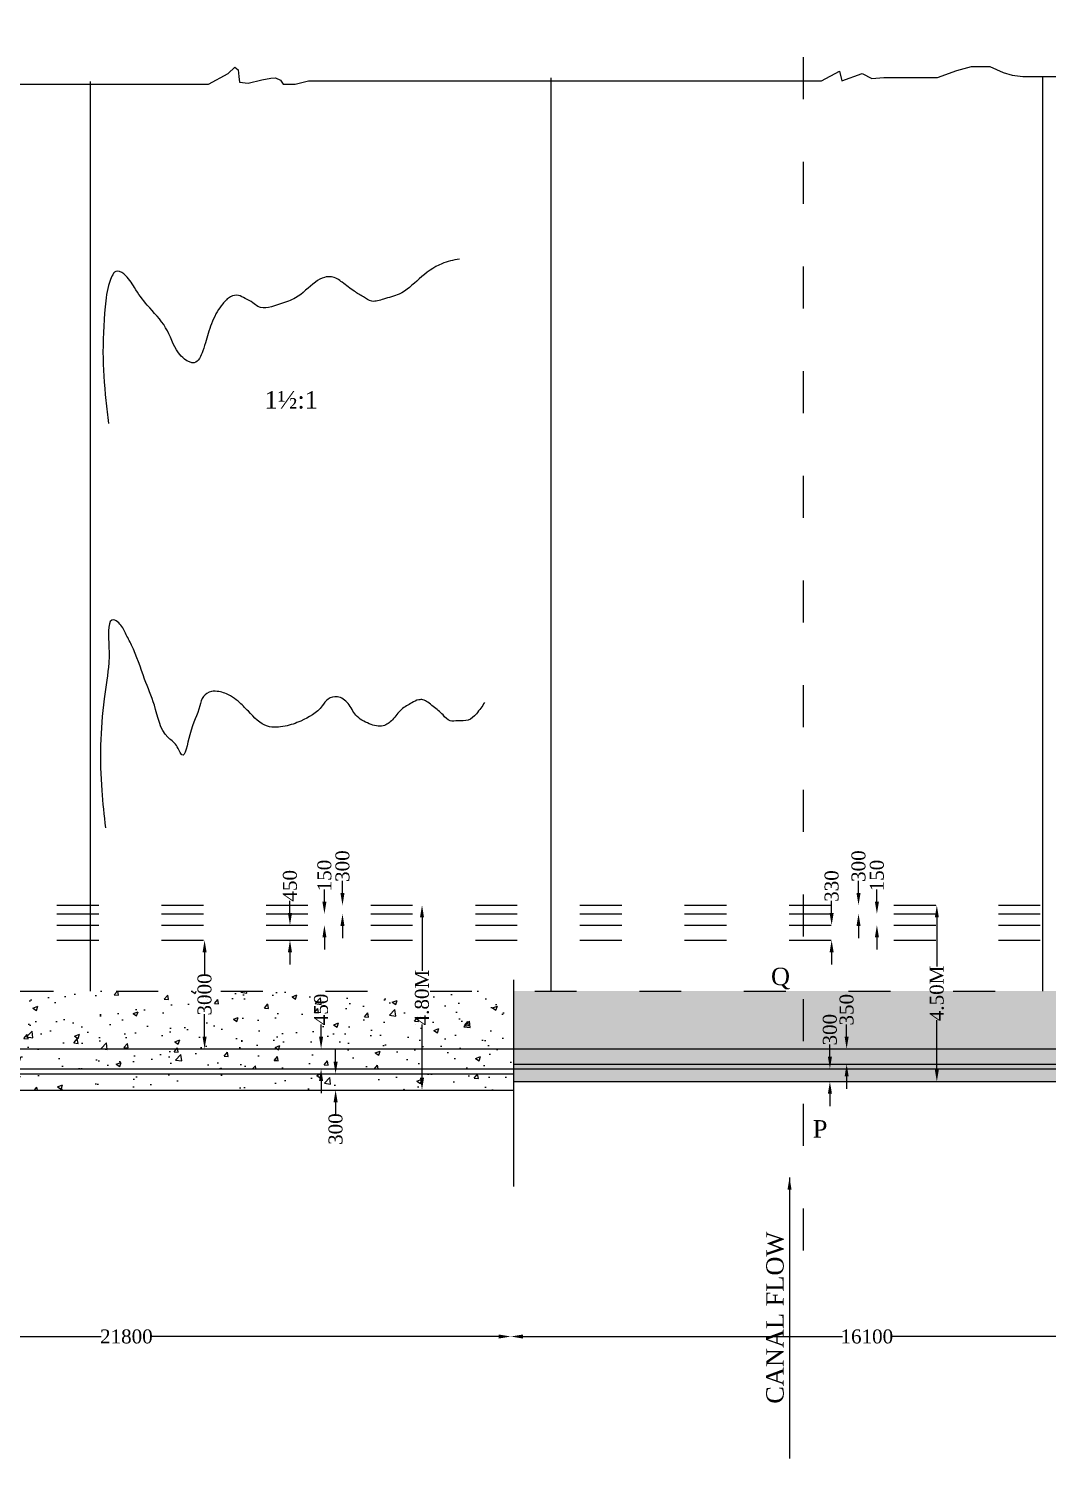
# Model space of a CAD drawing. Header units: millimetres. Extents: x -109570 to 177906, y -246061 to 117192.
# Drawn here: x 44656 to 73871, y 37358 to 78336 of the extents above; entities that cross this region are included whole.
import ezdxf

# ---------------------------------------------------------------- set-up
doc = ezdxf.new("R2010")
doc.units = ezdxf.units.MM
doc.header["$MEASUREMENT"] = 0
doc.header["$PDMODE"] = 33
doc.header["$PDSIZE"] = 500
doc.linetypes.add('ACAD_ISO03W100', pattern=[30, 12, -18])
for name, color, linetype in [('DIM', 5, 'Continuous'), ('DOT LINE', 3, 'ACAD_ISO03W100'), ('DWG. LINE', 1, 'Continuous'), ('HATCH', 2, 'Continuous'), ('TEXT', 7, 'Continuous')]:
    doc.layers.add(name, color=color, linetype=linetype)
doc.styles.get("Standard").update_dxf_attribs({"font": 'TIMES.TTF', "height": 400})
doc.dimstyles.get("Standard").update_dxf_attribs({"dimtxt": 400, "dimasz": 350, "dimexe": 0.18, "dimexo": 0.0625, "dimgap": 0.09, "dimtad": 0, "dimdec": 0, "dimzin": 0, "dimdsep": 46, "dimtxsty": 'Standard', "dimcen": 0.09, "dimse1": 1, "dimse2": 1, "dimclrd": 5, "dimclre": 5, "dimclrt": 4, "dimadec": 0, "dimazin": 0, "dimtfac": 1, "dimtdec": 0, "dimtofl": 0, "dimtmove": 0, "dimatfit": 3, "dimfxl": 1, "dimtolj": 1, "dimtzin": 0, "dimarcsym": 0})

# ---------------------------------------------------------------- blocks, each defined once
blk = doc.blocks.new('*D52')
at = {"layer": 'Defpoints', "color": 0}
for p in [(49703, 52214), (49703, 49096), (49703, 49096)]:
    blk.add_point(p, dxfattribs=at)
at = {"layer": 'DIM', "color": 5, "lineweight": -2}
for p, q in [((49703, 51864), (49703, 51223)), ((49703, 49446), (49703, 50087))]:
    blk.add_line(p, q, dxfattribs=at)
at = {"layer": 'DIM', "color": 5}
for points in [[(49645, 51864), (49761, 51864), (49703, 52214)], [(49645, 49446), (49761, 49446), (49703, 49096)]]:
    blk.add_solid(points, dxfattribs=at)
at = {"layer": 'DIM', "color": 4, "insert": (49703, 50655), "char_height": 400, "attachment_point": 5, "rotation": 90}
blk.add_mtext('\\A1;3000', dxfattribs=at)
blk = doc.blocks.new('*D53')
at = {"layer": 'Defpoints', "color": 0}
for p in [(55938, 53213), (55938, 47916), (55938, 47916)]:
    blk.add_point(p, dxfattribs=at)
at = {"layer": 'DIM', "color": 5, "lineweight": -2}
for p, q in [((55938, 52863), (55938, 51333)), ((55938, 48266), (55938, 49796))]:
    blk.add_line(p, q, dxfattribs=at)
at = {"layer": 'DIM', "color": 5}
for points in [[(55879, 52863), (55996, 52863), (55938, 53213)], [(55879, 48266), (55996, 48266), (55938, 47916)]]:
    blk.add_solid(points, dxfattribs=at)
at = {"layer": 'DIM', "color": 4, "insert": (55938, 50565), "char_height": 400, "attachment_point": 5, "rotation": 90}
blk.add_mtext('\\A1;4.80M', dxfattribs=at)
blk = doc.blocks.new('*D54')
at = {"layer": 'Defpoints', "color": 0}
for p in [(52757, 48379), (52757, 47916), (53460, 47916)]:
    blk.add_point(p, dxfattribs=at)
at = {"layer": 'DIM', "color": 5, "lineweight": -2}
for p, q in [((53460, 48729), (53460, 49079)), ((53460, 47566), (53460, 47216))]:
    blk.add_line(p, q, dxfattribs=at)
at = {"layer": 'DIM', "color": 5}
for points in [[(53402, 48729), (53519, 48729), (53460, 48379)], [(53402, 47566), (53519, 47566), (53460, 47916)]]:
    blk.add_solid(points, dxfattribs=at)
at = {"layer": 'DIM', "color": 4, "insert": (53460, 46796), "char_height": 400, "attachment_point": 5, "rotation": 90}
blk.add_mtext('\\A1;300', dxfattribs=at)
blk = doc.blocks.new('*D55')
at = {"layer": 'Defpoints', "color": 0}
for p in [(53044, 49096), (53058, 49096), (53058, 48525)]:
    blk.add_point(p, dxfattribs=at)
at = {"layer": 'DIM', "color": 5, "lineweight": -2}
for p, q in [((53044, 49446), (53044, 49796)), ((53044, 48175), (53044, 47825))]:
    blk.add_line(p, q, dxfattribs=at)
at = {"layer": 'DIM', "color": 5}
for points in [[(52986, 49446), (53102, 49446), (53044, 49096)], [(52986, 48175), (53102, 48175), (53044, 48525)]]:
    blk.add_solid(points, dxfattribs=at)
at = {"layer": 'DIM', "color": 4, "insert": (53044, 50224), "char_height": 400, "attachment_point": 5, "rotation": 90}
blk.add_mtext('\\A1;450', dxfattribs=at)
blk = doc.blocks.new('*D56')
at = {"layer": 'Defpoints', "color": 0}
for p in [(52152, 52641), (52168, 52641), (52168, 52214)]:
    blk.add_point(p, dxfattribs=at)
at = {"layer": 'DIM', "color": 5, "lineweight": -2}
for p, q in [((52152, 52991), (52152, 53341)), ((52152, 51864), (52152, 51514))]:
    blk.add_line(p, q, dxfattribs=at)
at = {"layer": 'DIM', "color": 5}
for points in [[(52093, 52991), (52210, 52991), (52152, 52641)], [(52093, 51864), (52210, 51864), (52152, 52214)]]:
    blk.add_solid(points, dxfattribs=at)
at = {"layer": 'DIM', "color": 4, "insert": (52152, 53769), "char_height": 400, "attachment_point": 5, "rotation": 90}
blk.add_mtext('\\A1;450', dxfattribs=at)
blk = doc.blocks.new('*D57')
at = {"layer": 'Defpoints', "color": 0}
for p in [(53140, 52964), (53140, 52964), (53140, 52641)]:
    blk.add_point(p, dxfattribs=at)
at = {"layer": 'DIM', "color": 5, "lineweight": -2}
for p, q in [((53140, 53314), (53140, 53664)), ((53140, 52291), (53140, 51941))]:
    blk.add_line(p, q, dxfattribs=at)
at = {"layer": 'DIM', "color": 5}
for points in [[(53082, 53314), (53198, 53314), (53140, 52964)], [(53082, 52291), (53198, 52291), (53140, 52641)]]:
    blk.add_solid(points, dxfattribs=at)
at = {"layer": 'DIM', "color": 4, "insert": (53140, 54062), "char_height": 400, "attachment_point": 5, "rotation": 90}
blk.add_mtext('\\A1;150', dxfattribs=at)
blk = doc.blocks.new('*D58')
at = {"layer": 'Defpoints', "color": 0}
for p in [(53658, 53213), (54534, 53213), (54534, 52964)]:
    blk.add_point(p, dxfattribs=at)
at = {"layer": 'DIM', "color": 5, "lineweight": -2}
for p, q in [((53658, 53563), (53658, 53913)), ((53658, 52614), (53658, 52264))]:
    blk.add_line(p, q, dxfattribs=at)
at = {"layer": 'DIM', "color": 5}
for points in [[(53599, 53563), (53716, 53563), (53658, 53213)], [(53599, 52614), (53716, 52614), (53658, 52964)]]:
    blk.add_solid(points, dxfattribs=at)
at = {"layer": 'DIM', "color": 4, "insert": (53658, 54333), "char_height": 400, "attachment_point": 5, "rotation": 90}
blk.add_mtext('\\A1;300', dxfattribs=at)
blk = doc.blocks.new('*D59')
at = {"layer": 'Defpoints', "color": 0}
for p in [(70485, 53213), (70700, 48157), (70700, 48157)]:
    blk.add_point(p, dxfattribs=at)
at = {"layer": 'DIM', "color": 5, "lineweight": -2}
for p, q in [((70700, 52863), (70700, 51453)), ((70700, 48507), (70700, 49916))]:
    blk.add_line(p, q, dxfattribs=at)
at = {"layer": 'DIM', "color": 5}
for points in [[(70642, 52863), (70758, 52863), (70700, 53213)], [(70642, 48507), (70758, 48507), (70700, 48157)]]:
    blk.add_solid(points, dxfattribs=at)
at = {"layer": 'DIM', "color": 4, "insert": (70700, 50685), "char_height": 400, "attachment_point": 5, "rotation": 90}
blk.add_mtext('\\A1;4.50M', dxfattribs=at)
blk = doc.blocks.new('*D60')
at = {"layer": 'Defpoints', "color": 0}
for p in [(67634, 48525), (67634, 48525), (67619, 48157)]:
    blk.add_point(p, dxfattribs=at)
at = {"layer": 'DIM', "color": 5, "lineweight": -2}
for p, q in [((67634, 48875), (67634, 49225)), ((67634, 47807), (67634, 47457))]:
    blk.add_line(p, q, dxfattribs=at)
at = {"layer": 'DIM', "color": 5}
for points in [[(67576, 48875), (67693, 48875), (67634, 48525)], [(67576, 47807), (67693, 47807), (67634, 48157)]]:
    blk.add_solid(points, dxfattribs=at)
at = {"layer": 'DIM', "color": 4, "insert": (67634, 49645), "char_height": 400, "attachment_point": 5, "rotation": 90}
blk.add_mtext('\\A1;300', dxfattribs=at)
blk = doc.blocks.new('*D61')
at = {"layer": 'Defpoints', "color": 0}
for p in [(68114, 49096), (68152, 49096), (68152, 48654)]:
    blk.add_point(p, dxfattribs=at)
at = {"layer": 'DIM', "color": 5, "lineweight": -2}
for p, q in [((68114, 49446), (68114, 49796)), ((68114, 48304), (68114, 47954))]:
    blk.add_line(p, q, dxfattribs=at)
at = {"layer": 'DIM', "color": 5}
for points in [[(68056, 49446), (68172, 49446), (68114, 49096)], [(68056, 48304), (68172, 48304), (68114, 48654)]]:
    blk.add_solid(points, dxfattribs=at)
at = {"layer": 'DIM', "color": 4, "insert": (68114, 50217), "char_height": 400, "attachment_point": 5, "rotation": 90}
blk.add_mtext('\\A1;350', dxfattribs=at)
blk = doc.blocks.new('*D62')
at = {"layer": 'Defpoints', "color": 0}
for p in [(67684, 52641), (67737, 52641), (67737, 52214)]:
    blk.add_point(p, dxfattribs=at)
at = {"layer": 'DIM', "color": 5, "lineweight": -2}
for p, q in [((67684, 52991), (67684, 53341)), ((67684, 51864), (67684, 51514))]:
    blk.add_line(p, q, dxfattribs=at)
at = {"layer": 'DIM', "color": 5}
for points in [[(67626, 52991), (67742, 52991), (67684, 52641)], [(67626, 51864), (67742, 51864), (67684, 52214)]]:
    blk.add_solid(points, dxfattribs=at)
at = {"layer": 'DIM', "color": 4, "insert": (67684, 53762), "char_height": 400, "attachment_point": 5, "rotation": 90}
blk.add_mtext('\\A1;330', dxfattribs=at)
blk = doc.blocks.new('*D63')
at = {"layer": 'Defpoints', "color": 0}
for p in [(68455, 53213), (68529, 53213), (68529, 52964)]:
    blk.add_point(p, dxfattribs=at)
at = {"layer": 'DIM', "color": 5, "lineweight": -2}
for p, q in [((68455, 53563), (68455, 53913)), ((68455, 52614), (68455, 52264))]:
    blk.add_line(p, q, dxfattribs=at)
at = {"layer": 'DIM', "color": 5}
for points in [[(68396, 53563), (68513, 53563), (68455, 53213)], [(68396, 52614), (68513, 52614), (68455, 52964)]]:
    blk.add_solid(points, dxfattribs=at)
at = {"layer": 'DIM', "color": 4, "insert": (68455, 54333), "char_height": 400, "attachment_point": 5, "rotation": 90}
blk.add_mtext('\\A1;300', dxfattribs=at)
blk = doc.blocks.new('*D64')
at = {"layer": 'Defpoints', "color": 0}
for p in [(68982, 52964), (69880, 52964), (69880, 52641)]:
    blk.add_point(p, dxfattribs=at)
at = {"layer": 'DIM', "color": 5, "lineweight": -2}
for p, q in [((68982, 53314), (68982, 53664)), ((68982, 52291), (68982, 51941))]:
    blk.add_line(p, q, dxfattribs=at)
at = {"layer": 'DIM', "color": 5}
for points in [[(68924, 53314), (69041, 53314), (68982, 52964)], [(68924, 52291), (69041, 52291), (68982, 52641)]]:
    blk.add_solid(points, dxfattribs=at)
at = {"layer": 'DIM', "color": 4, "insert": (68982, 54062), "char_height": 400, "attachment_point": 5, "rotation": 90}
blk.add_mtext('\\A1;150', dxfattribs=at)
blk = doc.blocks.new('*D71')
at = {"layer": 'Defpoints', "color": 0}
for p in [(36434, 40851), (58487, 40851), (58487, 40851)]:
    blk.add_point(p, dxfattribs=at)
at = {"layer": 'DIM', "color": 5, "lineweight": -2}
for p, q in [((36784, 40851), (46739, 40851)), ((58137, 40851), (48182, 40851))]:
    blk.add_line(p, q, dxfattribs=at)
at = {"layer": 'DIM', "color": 5}
for points in [[(36784, 40910), (36784, 40793), (36434, 40851)], [(58137, 40910), (58137, 40793), (58487, 40851)]]:
    blk.add_solid(points, dxfattribs=at)
at = {"layer": 'DIM', "color": 4, "insert": (47461, 40851), "char_height": 400, "attachment_point": 5}
blk.add_mtext('\\A1;21800', dxfattribs=at)
blk = doc.blocks.new('*D72')
at = {"layer": 'Defpoints', "color": 0}
for p in [(58487, 40851), (74505, 40851), (74505, 40306)]:
    blk.add_point(p, dxfattribs=at)
at = {"layer": 'DIM', "color": 5, "lineweight": -2}
for p, q in [((58837, 40851), (67999, 40851)), ((74155, 40851), (69386, 40851))]:
    blk.add_line(p, q, dxfattribs=at)
at = {"layer": 'DIM', "color": 5}
for points in [[(58837, 40910), (58837, 40793), (58487, 40851)], [(74155, 40910), (74155, 40793), (74505, 40851)]]:
    blk.add_solid(points, dxfattribs=at)
at = {"layer": 'DIM', "color": 4, "insert": (68693, 40851), "char_height": 400, "attachment_point": 5}
blk.add_mtext('\\A1;16100', dxfattribs=at)

msp = doc.modelspace()

# ---------------------------------------------------------------- hatches: boundary and pattern name
at = {"layer": 'HATCH'}
h = msp.add_hatch(dxfattribs=at)
h.set_pattern_fill('AR-CONC', color=256, scale=200, style=0)
h.paths.add_polyline_path([(36467.7, 49096.2), (36467.7, 50750.5), (30851.1, 50750.5), (30851.1, 44379.4), (31209.1, 44379.4), (31209.1, 48257.8)])
h.paths.add_polyline_path([(33940.5, 49156.7, -1), (34216.5, 49156.7, -1)], flags=16)
h.paths.add_polyline_path([(33476.1, 50204.1, -1), (33752.1, 50204.1, -1)], flags=16)
h.paths.add_polyline_path([(32213.5, 49010.5, -1), (32489.5, 49010.5, -1)], flags=16)
h.paths.add_polyline_path([(31970.4, 50262.3, -1), (32246.4, 50262.3, -1)], flags=16)
h.paths.add_polyline_path([(35123.2, 50270.6, -1), (35399.2, 50270.6, -1)], flags=16)
h.paths.add_polyline_path([(35996.6, 48988.4), (35987.5, 49019.6), (31209.1, 48257.8), (31209.1, 44379.4), (31532.6, 44379.4), (31532.6, 47966.7)], flags=17)
h.paths.add_polyline_path([(36191.2, 48313.5), (35996.6, 48988.4), (31532.6, 47966.7), (31532.6, 44379.4), (32237.5, 44379.4), (32237.5, 47379.5)], flags=17)
h.paths.add_polyline_path([(36191.2, 48313.5), (32237.5, 47379.5), (32237.5, 44379.4), (33369.8, 44379.4), (33369.8, 46305.8), (36594.6, 46914.9)])
h.paths.add_polyline_path([(36700.8, 46546.6), (36594.6, 46914.9), (33369.8, 46305.8), (33369.8, 44379.4), (33732.6, 44379.4), (33732.6, 46091.6)])
h.paths.add_polyline_path([(37890.9, 47916.4), (58569.9, 47916.4), (58569.9, 48378.8), (37444.6, 48378.8), (37444.6, 46927.5), (36661.1, 46927.5), (36594.6, 46914.9), (36700.8, 46546.6), (36809.7, 46563.3), (37890.9, 46563.3)])
h.paths.add_polyline_path([(58569.9, 49096.2), (36467.7, 49096.2), (36467.7, 48524.8), (58569.9, 48524.8)])
h.paths.add_polyline_path([(37444.6, 48524.8), (36467.7, 48524.8), (36467.7, 48378.8), (37444.6, 48378.8)])
h.paths.add_polyline_path([(58569.9, 50750.5), (36467.7, 50750.5), (36467.7, 49096.2), (58569.9, 49096.2)])
h.paths.add_polyline_path([(35299.6, 49645.7), (36077.2, 49645.7), (36077.2, 50379), (35299.6, 50379)], flags=24)
h.paths.add_polyline_path([(49399.6, 49986.8), (49399.6, 51323), (50006.5, 51323), (50006.5, 49986.8)], flags=9)
h.paths.add_polyline_path([(55633.5, 49696), (55633.5, 51433.1), (56241.6, 51433.1), (56241.6, 49696)], flags=9)
h.paths.add_polyline_path([(52740.4, 49696.3), (52740.4, 50751.9), (53347.4, 50751.9), (53347.4, 49696.3)], flags=9)
h = msp.add_hatch(dxfattribs=at)
h.set_pattern_fill('AR-CONC', color=256, scale=200, style=0)
h.set_pattern_definition([(50, (0, 0), (1434.52, -125.504), [150, -1650]), (355, (0, 0), (-277.503, 1504.384), [120, -1320]), (100.4514, (119.5, -10.5), (1157.019, 1378.879), [127.48, -1402.284]), (46.1842, (0, 400), (2134.482, -331.038), [225, -2475]), (96.6356, (177.9, 372.4), (1869.325, 1948.236), [191.22, -2103.426]), (351.1842, (0, 400), (1869.324, 1948.237), [180, -1980]), (21, (200, 300), (1193.814, -805.238), [150, -1650]), (326, (200, 300), (486.63, 1450.3), [120, -1320]), (71.4514, (299.5, 232.9), (1680.445, 645.061), [127.48, -1402.284]), (37.5, (0, 0), (24.3197, 665.7877), [0, -1304, 0, -1340, 0, -1325]), (7.5, (0, 0), (526.139, 788.8234), [0, -764, 0, -1274, 0, -505]), (327.5, (-446, 0), (1067.645, -45.1097), [0, -500, 0, -1560, 0, -2070]), (317.5, (-646, 0), (1166.372, 200.21), [0, -650, 0, -1036, 0, -1470])])
h.paths.add_polyline_path([(66876.8, 50750.5), (58569.9, 50750.5), (58569.9, 49096.2), (66876.8, 49096.2)])
h.paths.add_polyline_path([(66876.8, 49096.2), (58569.9, 49096.2), (58569.9, 48654.2), (66876.8, 48654.2)])
h.paths.add_polyline_path([(66876.8, 48524.8), (58569.9, 48524.8), (58569.9, 48156.7), (66876.8, 48156.7)])
h.paths.add_polyline_path([(66876.8, 48654.2), (58569.9, 48654.2), (58569.9, 48524.8), (66876.8, 48524.8)])
h.paths.add_polyline_path([(74557.9, 48524.8), (66876.8, 48524.8), (66876.8, 48156.7), (74557.9, 48156.7)])
h.paths.add_polyline_path([(74557.9, 49096.2), (66876.8, 49096.2), (66876.8, 48654.2), (74557.9, 48654.2)])
h.paths.add_polyline_path([(74557.9, 50750.5), (66876.8, 50750.5), (66876.8, 49096.2), (74557.9, 49096.2)])
h.paths.add_polyline_path([(74557.9, 48654.2), (66876.8, 48654.2), (66876.8, 48524.8), (74557.9, 48524.8)])
h.paths.add_polyline_path([(92308.6, 48383.6), (74557.9, 48383.6), (74557.9, 47974.2), (92308.6, 47974.2)])
h.paths.add_polyline_path([(93675.2, 49096.2), (74557.9, 49096.2), (74557.9, 48524.8), (76698.9, 48524.8), (93675.2, 48524.8)])
h.paths.add_polyline_path([(93201.3, 50750.5), (74557.9, 50750.5), (74557.9, 49096.2), (93201.3, 49096.2)])
h.paths.add_polyline_path([(98769.7, 50750.5), (93675.2, 50750.5), (93675.2, 49096.2), (98769.7, 47956.6)])
h.paths.add_polyline_path([(98476.8, 49094.4, -1), (98237.3, 49094.4, -1)], flags=16)
h.paths.add_polyline_path([(97518.6, 50205.3, -1), (97758.2, 50205.3, -1)], flags=16)
h.paths.add_polyline_path([(95528, 50273.7, -1), (95767.6, 50273.7, -1)], flags=16)
h.paths.add_polyline_path([(94695.3, 49413.4, -1), (94934.9, 49413.4, -1)], flags=16)
h.paths.add_polyline_path([(98769.7, 47956.6), (94082.3, 49005.1), (94064.1, 48950.4), (98255.3, 47379.2), (98255.3, 43028.8), (98769.7, 43028.8)])
h.paths.add_polyline_path([(98255.3, 47379.2), (94064.1, 48950.4), (93852.4, 48311.4), (97589.3, 46902.5), (97589.3, 43028.8), (98255.3, 43028.8)])
h.paths.add_polyline_path([(97589.3, 46902.5), (93852.4, 48311.4), (93087.3, 46001.7), (93130.7, 46001.7), (95651.3, 45356.7), (95651.3, 43028.8), (97589.3, 43028.8)])
h.paths.add_polyline_path([(93130.7, 46001.7), (93087.3, 46001.7), (92963.6, 45628.2), (93076, 45628.2), (95316.8, 45116.4), (95316.8, 43028.8), (95651.3, 43028.8), (95651.3, 45356.7)])
h.paths.add_polyline_path([(93852.4, 48311.4), (93660.8, 48383.6), (92308.6, 48383.6), (92308.6, 46001.7), (93087.3, 46001.7)])
h.paths.add_polyline_path([(99221.7, 50750.5), (98769.7, 50750.5), (98769.7, 43028.8), (99221.7, 43028.8)])
h.paths.add_polyline_path([(99221.7, 43028.8), (98769.7, 43028.8), (98769.7, 41042), (99221.7, 41042)])
h.paths.add_polyline_path([(98769.7, 43028.8), (98255.3, 43028.8), (98255.3, 41042), (98769.7, 41042)], flags=17)
h.paths.add_polyline_path([(98255.3, 43028.8), (97589.3, 43028.8), (97589.3, 41042), (98255.3, 41042)], flags=17)
h.paths.add_polyline_path([(97589.3, 43028.8), (95651.3, 43028.8), (95651.3, 41042), (97589.3, 41042)], flags=17)
h.paths.add_polyline_path([(95651.3, 43028.8), (95316.8, 43028.8), (95316.8, 40685.3), (99221.7, 40685.3), (99221.7, 41042), (98769.7, 41042), (95651.3, 41042)])
h.paths.add_polyline_path([(70396, 49816.1), (70396, 51553.3), (71004.1, 51553.3), (71004.1, 49816.1)], flags=9)
h.paths.add_polyline_path([(67331, 49124.9), (67331, 50165.8), (67937.9, 50165.8), (67937.9, 49124.9)], flags=24)
h.paths.add_polyline_path([(67810.5, 49696.3), (67810.5, 50737.2), (68417.4, 50737.2), (68417.4, 49696.3)], flags=24)
h.paths.add_polyline_path([(78314.5, 48983.7), (78314.5, 50024.6), (78921.4, 50024.6), (78921.4, 48983.7)], flags=9)
h.paths.add_polyline_path([(79032.5, 49696.3), (79032.5, 50751.9), (79639.4, 50751.9), (79639.4, 49696.3)], flags=9)
h.paths.add_polyline_path([(95556.5, 51239.5), (96888.4, 51239.5), (96888.4, 50632.6), (95556.5, 50632.6)], flags=9)
h.paths.add_polyline_path([(94652.6, 49626.9), (95389.4, 49626.9), (95389.4, 50360.1), (94652.6, 50360.1)], flags=24)

# ---------------------------------------------------------------- linework, layer by layer
at = {"layer": 'DOT LINE', "ltscale": 100}
for points in [[(66876.8, 43317.5), (66876.8, 110647.4)], [(36467.7, 53212.7), (74456, 53212.7)], [(36467.7, 52963.7), (93806.6, 52963.7)], [(36467.7, 52641.2), (74697.5, 52641.2)], [(36467.7, 52213.6), (73851.1, 52213.6)], [(11170.5, 50750.5), (111147.9, 50750.5)]]:
    msp.add_lwpolyline(points, dxfattribs=at)
at = {"layer": 'DWG. LINE'}
for points in [[(41698.9, 76748.5), (49810.9, 76748.5), (50383.6, 77052.3), (50567.4, 77228.9), (50666.4, 77151.2), (50687.6, 76967.6), (50708.8, 76798.1), (50708.8, 76798.1), (50949.2, 76776.9), (51345.1, 76868.7), (51599.7, 76918.1), (51734, 76925.2), (51882.5, 76854.6), (51960.2, 76741.6), (52299.6, 76741.6), (52681.4, 76840.4), (67390.8, 76840.4), (67906.9, 77115.8), (67977.6, 76840.4), (68557.4, 77052.3), (68840.2, 76911), (69179.6, 76932.2), (70720, 76932.2), (71271.5, 77137), (71695.7, 77250), (72218.9, 77250), (72600.7, 77073.5), (72862.3, 77002.9), (73166.4, 76967.5), (77963, 76967.5)], [(46431.2, 50750.5), (46431.2, 76816.5)], [(59645.9, 50750.5), (59645.9, 76926.6)], [(73741.8, 50750.5), (73741.8, 76967.5)], [(30851.1, 53347.4), (30851.1, 42932.3), (33732.6, 42932.3), (33732.6, 46091.6), (36809.7, 46563.3), (37890.9, 46563.3), (37890.9, 47916.4), (58569.9, 47916.4)], [(58569.9, 45154.3), (58569.9, 51073.3)], [(36467.7, 49096.2), (93675.2, 49096.2)], [(36467.7, 48524.8), (58569.9, 48524.8)], [(36467.7, 48378.8), (58569.9, 48378.8)], [(58569.9, 48654.2), (74557.9, 48654.2)], [(58569.9, 48524.8), (76698.9, 48524.8)], [(58569.9, 48156.7), (74557.9, 48156.7)]]:
    msp.add_lwpolyline(points, dxfattribs=at)
at = {"layer": 'HATCH'}
for points in [[(57009.3, 71733), (56505.7, 71597.9), (55859.3, 71162.4), (55280.5, 70726.9), (54837, 70584.3), (54498.8, 70524.2), (54258.2, 70644.4), (53995.1, 70809.5), (53649.4, 71064.8), (53341.2, 71222.5), (53145.8, 71207.5), (52882.7, 71072.3), (52314.5, 70620.9), (51878.5, 70448.2), (51232.1, 70373.1), (51089.3, 70478.2), (50871.3, 70598.3), (50675.9, 70688.4), (50450.4, 70650.9), (50224.9, 70448.2), (50067, 70222.9), (49826.5, 69667.4), (49653.6, 69104.3), (49405.6, 68758.9), (49127.5, 68864), (48954.6, 69044.2), (48586.3, 69765), (48060.1, 70410.6), (47691.8, 70913.7), (47383.6, 71304.1), (47158.1, 71379.2), (47045.4, 71236.5), (46872.5, 70538.3), (46789.8, 69066.7), (46872, 67681.4), (46947.2, 67020.7)], [(57732.7, 59021.4), (57497.7, 58699.9), (57262.8, 58517.3), (56967, 58500), (56740.8, 58500), (56540.6, 58665.1), (56262.2, 58908.4), (56105.6, 59030.1), (55957.7, 59099.6), (55844.6, 59099.6), (55644.4, 59012.7), (55348.6, 58821.5), (55087.6, 58526), (54826.6, 58352.2), (54426.3, 58413.1), (54043.5, 58656.4), (53817.3, 58995.3), (53512.7, 59186.5), (53243, 59117), (53077.7, 58925.8), (52459.9, 58491.3), (52012.6, 58343.7), (51508, 58343.7), (50959.8, 58769.5), (50664, 59056.3), (50446.5, 59212.8), (50115.8, 59334.5), (49898.3, 59334.5), (49672.1, 59195.4), (49567.7, 58926), (49280.6, 58100.3), (49054.3, 57518.1), (48897.7, 57787.5), (48645.4, 58030.8), (48262.5, 58943.4), (47984.1, 59690.8), (47608.8, 60669.5), (47434.8, 61008.5), (47243.4, 61303.9), (47095.5, 61390.9), (46956.3, 60739), (46956.3, 60156.7), (46825.7, 59128.5), (46755.7, 56498.4), (46860.1, 55429.4)]]:
    msp.add_spline(points, degree=3, dxfattribs=at)

# ---------------------------------------------------------------- texts
at = {"layer": 'TEXT'}
for s, p in [('1½:1', (51421.5, 67447.5)), ('Q', (65945.4, 50921.7)), ('P', (67144.2, 46553.8))]:
    msp.add_text(s, height=500, dxfattribs=at).set_placement(p)
msp.add_text('CANAL FLOW', height=500, rotation=90, dxfattribs=at).set_placement((66308.3, 38926.6))

# ---------------------------------------------------------------- dimensions: what is measured, and where the dimension line sits
at = {"layer": 'DIM'}
for base, p1, p2, text, picture, middle in [((53140.1, 52963.7), (53140.1, 52641.2), (53140.1, 52963.7), '150', '*D57', (53140.1, 54061.6)), ((53657.5, 53212.7), (54534, 52963.7), (54534, 53212.7), '300', '*D58', (53657.5, 54333.2)), ((68454.7, 53212.7), (68528.6, 52963.7), (68528.6, 53212.7), '300', '*D63', (68454.7, 54333.2)), ((52151.8, 52641.2), (52168, 52213.6), (52168, 52641.2), '450', '*D56', (52151.8, 53769.1)), ((67684.2, 52641.2), (67736.9, 52213.6), (67736.9, 52641.2), '330', '*D62', (67684.2, 53761.8)), ((55937.5, 47916.4), (55937.5, 53212.7), (55937.5, 47916.4), '4.80M', '*D53', (55937.5, 50564.6)), ((70700.1, 48156.7), (70485, 53212.7), (70700.1, 48156.7), '4.50M', '*D59', (70700.1, 50684.7)), ((49703.1, 49096.2), (49703.1, 52213.6), (49703.1, 49096.2), '3000', '*D52', (49703.1, 50654.9)), ((53043.9, 49096.2), (53058.3, 48524.8), (53058.3, 49096.2), '450', '*D55', (53043.9, 50224.1)), ((68113.9, 49096.2), (68152, 48654.2), (68152, 49096.2), '350', '*D61', (68113.9, 50216.7)), ((67634.4, 48524.8), (67619.4, 48156.7), (67634.4, 48524.8), '300', '*D60', (67634.4, 49645.3)), ((53460.3, 47916.4), (52756.7, 48378.8), (52756.7, 47916.4), '300', '*D54', (53460.3, 46795.9))]:
    dim = msp.add_linear_dim(base=base, p1=p1, p2=p2, angle=90, text=text, dimstyle='Standard', dxfattribs=at)
    dim.commit()
    dim.dimension.update_dxf_attribs({"geometry": picture, "text_midpoint": middle})
dim = msp.add_linear_dim(base=(68982.5, 52963.7), p1=(69879.7, 52641.2), p2=(69879.7, 52963.7), angle=90, text='150', dimstyle='Standard', dxfattribs=at)
dim.commit()
dim.dimension.update_dxf_attribs({"geometry": '*D64', "text_midpoint": (68982.5, 54061.6), "dimtype": 160})
dim = msp.add_linear_dim(base=(58487, 40851.2), p1=(36434.2, 40851.2), p2=(58487, 40851.2), text='21800', dimstyle='Standard', dxfattribs=at)
dim.commit()
dim.dimension.update_dxf_attribs({"geometry": '*D71', "text_midpoint": (47460.6, 40851.2)})
dim = msp.add_linear_dim(base=(74505.3, 40851.2), p1=(58487, 40851.2), p2=(74505.3, 40305.5), text='16100', dimstyle='Standard', override={"dimtmove": 1}, dxfattribs=at)
dim.commit()
dim.dimension.update_dxf_attribs({"geometry": '*D72', "text_midpoint": (68692.7, 40851.2), "dimtype": 160})

# ---------------------------------------------------------------- leaders
msp.add_leader([(66476.1, 45412.4), (66476.1, 37358.3)], dimstyle='Standard', override={"dimgap": 0.09, "dimtad": 0}, dxfattribs=at)

doc.saveas('drawing.dxf')
